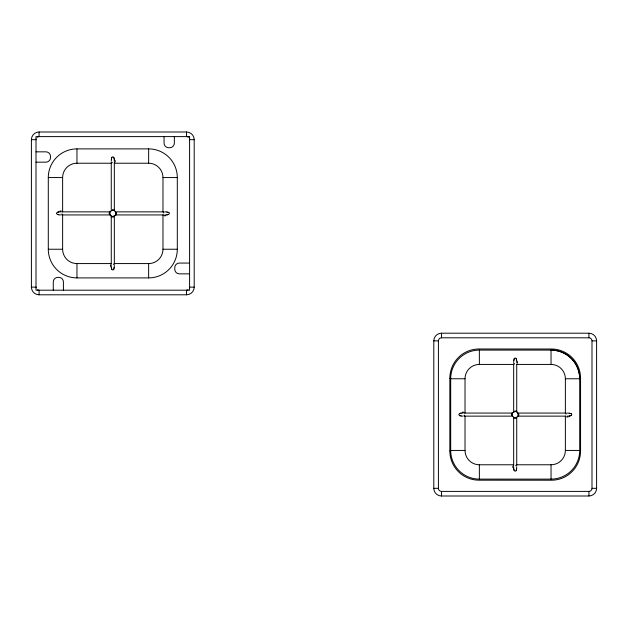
<?xml version="1.0" encoding="UTF-8"?>
<svg xmlns="http://www.w3.org/2000/svg" width="628" height="628" viewBox="0 0 628 628"><rect width="100%" height="100%" fill="white"/><g stroke="black" fill="none" stroke-linecap="round" stroke-linejoin="round"><path stroke-width="0.94" d="M111.266 162.424L111.266 210.741A3.069 3.069 0 0 0 111.266 216.063L111.266 264.427M114.335 264.427L114.335 216.063M513.665 363.573L513.665 411.937A3.069 3.069 0 0 0 513.665 417.259L513.665 465.623M516.734 465.356L516.734 417.259M111.274 161.31L111.384 159.316M114.327 265.487L114.225 267.489M513.673 362.513L513.775 360.511M516.726 466.69L516.616 468.684M113.943 268.713L113.911 268.815A2.983 2.771 29 0 1 113.715 269.208L113.652 269.294M514.057 359.287L514.089 359.185A2.983 2.771 29 0 1 514.285 358.792L514.348 358.706M111.949 157.502L111.886 157.597A2.983 2.771 29 0 0 111.698 157.981L111.658 158.083A4.985 4.459 57.8 0 0 111.556 158.711M516.051 470.498L516.114 470.403A2.983 2.771 29 0 0 516.302 470.019L516.342 469.917A4.985 4.459 57.8 0 0 516.444 469.289M168.61 214.313L168.516 214.368A3.14 2.92 65.8 0 1 168.218 214.509L168.116 214.548M571.009 415.508L570.915 415.563A3.14 2.92 65.8 0 1 570.616 415.705M111.384 210.678L112.804 210.325M114.202 216.134L112.875 216.472M513.783 411.874L515.196 411.528M516.601 417.33L515.196 417.675M57.383 212.295L57.486 212.256A4.985 4.577 43.1 0 1 58.074 212.029L58.294 212.044M459.884 413.452L459.782 413.491A3.14 2.92 65.8 0 0 459.484 413.632L458.793 414.731L459.892 415.752M570.616 415.705L570.514 415.744A4.985 4.577 43.1 0 1 569.926 415.971L569.706 415.956M58.718 211.981L60.712 211.871M166.883 214.823L164.889 214.933M461.117 413.177L463.111 413.067M569.282 416.019L567.288 416.129M39.077 131.998L186.524 131.998A7.677 7.677 0 0 1 194.201 139.675L194.201 287.122A7.677 7.677 0 0 1 186.524 294.799L39.077 294.799A7.677 7.677 0 0 1 31.4 287.122L31.4 139.675A7.677 7.677 0 0 1 39.077 131.998L39.077 136.606A3.069 3.069 0 0 0 37.162 137.281M31.4 139.675L36.008 139.675A3.069 3.069 0 0 1 36.086 138.992M194.201 139.675L189.593 139.675A3.069 3.069 0 0 0 189.381 138.56M76.961 148.891L148.64 148.891A28.668 28.668 0 0 1 177.308 177.567L177.308 249.238A28.668 28.668 0 0 1 148.64 277.906L76.961 277.906A28.668 28.668 0 0 1 48.293 249.238L48.293 177.567A28.668 28.668 0 0 1 76.961 148.891L76.961 163.225A14.334 14.334 0 0 0 62.627 177.567L62.627 211.864M36.008 151.843L45.915 151.843A4.608 4.608 0 0 1 50.523 156.451L50.523 157.557A4.608 4.608 0 0 1 45.915 162.165L36.008 162.165M76.961 163.225L111.266 163.225M114.335 163.225L148.64 163.225A14.334 14.334 0 0 1 162.974 177.567L177.308 177.567M48.293 177.567L62.627 177.567M61.772 211.864L110.143 211.864M115.458 211.864L163.829 211.864M163.829 214.933L115.458 214.933A1.476 0.667 -90 0 0 116.227 214.541A1.476 0.667 -90 0 0 116.368 212.947M110.143 214.933L61.772 214.933M48.293 249.238L62.627 249.238A14.334 14.334 0 0 0 76.961 263.572L111.266 263.572M148.64 277.906L148.64 263.572A14.334 14.334 0 0 0 162.974 249.238L177.308 249.238M189.593 263.069L179.38 263.069A4.608 4.608 0 0 0 174.772 267.677L174.772 269.247A4.608 4.608 0 0 0 179.38 273.855L189.593 273.855M114.335 263.572L148.64 263.572M31.4 287.122L36.008 287.122A3.069 3.069 0 0 0 36.086 287.805M194.201 287.122L189.593 287.122A3.069 3.069 0 0 1 189.381 288.244M441.476 333.201L588.923 333.201A7.677 7.677 0 0 1 596.6 340.878L596.6 488.325A7.677 7.677 0 0 1 588.923 496.002L441.476 496.002A7.677 7.677 0 0 1 433.799 488.325L433.799 340.878A7.677 7.677 0 0 1 441.476 333.201L441.476 337.809A3.069 3.069 0 0 0 438.407 340.878L438.407 488.325A3.069 3.069 0 0 0 441.476 491.394L588.923 491.394A3.069 3.069 0 0 0 591.992 488.325L591.992 340.878A3.069 3.069 0 0 0 588.923 337.809L441.476 337.809M433.799 340.878L438.407 340.878M591.992 340.878L596.6 340.878M479.36 350.094L551.039 350.094A28.668 28.668 0 0 1 579.707 378.762L579.707 450.433A28.668 28.668 0 0 1 551.039 479.109L479.36 479.109A28.668 28.668 0 0 1 450.692 450.433L450.692 378.762A28.668 28.668 0 0 1 479.36 350.094L479.36 364.428A14.334 14.334 0 0 0 465.026 378.762L465.026 413.067M479.36 364.428L513.665 364.428M516.734 364.428L551.039 364.428A14.334 14.334 0 0 1 565.373 378.762L579.707 378.762A28.668 28.668 0 0 0 551.039 350.094L551.039 364.428M450.692 378.762L465.026 378.762M517.857 413.067L566.228 413.067M464.171 413.067L512.542 413.067A1.476 0.667 -90 0 0 511.773 413.46A1.476 0.667 -90 0 0 511.632 415.053M464.335 416.136L512.542 416.136M517.857 416.136L565.961 416.136M450.692 450.433L465.026 450.433A14.334 14.334 0 0 0 479.36 464.775L513.665 464.775M551.039 479.109L551.039 464.775A14.334 14.334 0 0 0 565.373 450.433L579.707 450.433M516.734 464.775L551.039 464.775M433.799 488.325L438.407 488.325M591.992 488.325L596.6 488.325M164.889 211.871L166.883 211.981M60.712 214.933L58.71 214.823M567.288 413.067L569.282 413.177M463.111 416.129L461.101 416.019M168.116 212.256L168.218 212.295A2.983 2.771 -61 0 1 168.61 212.484L168.697 212.547M571.095 413.75L571.009 413.687A2.983 2.771 -61 0 0 570.616 413.499L570.514 413.452A4.985 4.459 -32.2 0 0 569.886 413.35M516.114 358.792L516.169 358.886A3.14 2.92 -24.2 0 1 516.31 359.185L516.342 359.287M514.285 470.403L514.23 470.309A3.14 2.92 -24.2 0 1 514.089 470.019L514.057 469.917M113.715 157.597L113.77 157.691A3.14 2.92 -24.2 0 1 113.911 157.981L113.943 158.083M111.886 269.208L111.831 269.114A3.14 2.92 -24.2 0 1 111.69 268.815L111.658 268.713M517.927 413.185L518.273 414.598A3.069 3.069 0 0 1 513.665 417.259M512.472 416.019L512.126 414.598M115.528 211.981L115.874 213.402A3.069 3.069 0 0 1 111.266 216.063M110.065 214.8L109.727 213.441M516.616 360.511L516.726 362.513M513.775 468.684L513.673 466.69M114.225 159.316L114.327 161.31M111.384 267.489L111.274 265.487M114.335 162.377L114.335 210.741M588.923 333.201L588.923 337.809M588.923 491.394L588.923 496.002M580.562 378.166L580.562 451.03M565.373 378.762L565.373 413.067M565.373 416.136L565.373 450.433M516.734 363.95L516.734 411.937A1.476 0.667 0 0 0 516.342 411.175A1.476 0.667 0 0 0 514.748 411.034M479.36 464.775L479.36 479.109M465.026 416.136L465.026 450.433M449.836 378.166L449.836 451.03M441.476 491.394L441.476 496.002M186.524 131.998L186.524 136.606A3.069 3.069 0 0 1 188.439 137.281M186.524 294.799L186.524 290.191A3.069 3.069 0 0 0 188.062 289.783M174.341 136.606L174.341 143.113A4.608 4.608 0 0 1 169.733 147.721L168.665 147.721A4.608 4.608 0 0 1 164.057 143.113L164.057 136.606M162.974 177.567L162.974 211.864M162.974 214.933L162.974 249.238M148.64 148.891L148.64 163.225M76.961 263.572L76.961 277.906M63.412 290.191L63.412 281.98A4.608 4.608 0 0 0 58.804 277.372L57.878 277.372A4.608 4.608 0 0 0 53.27 281.98L53.27 290.191M62.627 214.933L62.627 249.238M39.077 294.799L39.077 290.191A3.069 3.069 0 0 1 37.547 289.783M111.266 210.741A3.069 3.069 0 0 1 115.874 213.402M112.349 209.831A1.476 0.667 0 0 1 113.943 209.972A1.476 0.667 0 0 1 114.28 210.694M109.233 213.85A1.476 0.667 -90 0 1 109.374 212.264A1.476 0.667 -90 0 1 110.088 211.919M113.739 216.856A1.452 0.659 0 0 1 111.839 216.958A1.452 0.659 0 0 1 111.352 216.118M163.398 212.759A13.259 0.848 -0.2 0 1 163.916 212.759M166.852 212.083A7.544 6.084 -17.1 0 1 167.268 212.146M167.488 212.154A4.985 4.459 -32.2 0 1 168.092 212.311M168.806 212.366A1.17 1.083 -77.4 0 1 168.657 214.431M168.139 214.595A4.985 4.577 43.1 0 1 167.527 214.776M167.346 214.862A7.544 6.288 20.1 0 1 166.915 214.925M165.776 215.749A13.259 2.575 0.9 0 1 164.222 215.773M113.44 263.995A13.259 0.848 89.8 0 1 113.44 264.521M114.115 267.45A7.544 6.084 72.9 0 1 114.061 267.866M114.045 268.093A4.985 4.459 57.8 0 1 113.896 268.69M113.841 269.404A1.17 1.083 12.6 0 1 111.768 269.255M111.611 268.737A4.985 4.577 -46.9 0 1 111.423 268.132M111.344 267.944A7.544 6.288 -69.9 0 1 111.274 267.52M110.457 266.382A13.259 2.575 -89.1 0 1 110.434 264.828M112.161 162.801A13.259 0.848 89.8 0 1 112.161 162.283M111.486 159.347A7.544 6.084 72.9 0 1 111.549 158.939M111.76 157.4A1.17 1.083 12.6 0 1 113.833 157.549M113.998 158.06A4.985 4.577 -46.9 0 1 114.178 158.672M114.257 158.86A7.544 6.288 -69.9 0 1 114.327 159.284M115.152 160.423A13.259 2.575 -89.1 0 1 115.167 161.977M62.203 214.046A13.259 0.856 -0.2 0 1 61.677 214.046M58.742 214.713A7.505 6.06 -17.3 0 1 58.325 214.658M58.106 214.65A4.977 4.451 -32.4 0 1 57.517 214.493L56.394 213.528L57.085 212.437A3.14 2.92 65.8 0 1 57.383 212.295M58.263 211.942A7.544 6.288 20.1 0 1 58.687 211.871M59.825 211.055A13.259 2.575 0.9 0 1 61.379 211.032M513.665 411.937A3.069 3.069 0 0 1 518.273 414.598M518.767 414.15A1.476 0.667 -90 0 1 518.626 415.736A1.476 0.667 -90 0 1 517.912 416.081M516.138 418.052A1.452 0.659 0 0 1 514.238 418.154A1.452 0.659 0 0 1 513.751 417.314M565.797 413.962A13.259 0.848 -0.2 0 1 566.315 413.962M569.251 413.287A7.544 6.084 -17.1 0 1 569.667 413.342M571.197 413.562A1.17 1.083 -77.4 0 1 571.056 415.626M569.737 416.058A7.544 6.288 20.1 0 1 569.313 416.129M568.175 416.945A13.259 2.575 0.9 0 1 566.621 416.968M515.839 465.199A13.259 0.848 89.8 0 1 515.839 465.717M516.514 468.653A7.544 6.084 72.9 0 1 516.452 469.061M516.24 470.6A1.17 1.083 12.6 0 1 514.167 470.45M514.002 469.94A4.985 4.577 -46.9 0 1 513.822 469.328M513.743 469.14A7.544 6.288 -69.9 0 1 513.673 468.716M512.848 467.577A13.259 2.575 -89.1 0 1 512.833 466.023M514.56 364.005A13.259 0.848 89.8 0 1 514.56 363.479M513.885 360.55A7.544 6.084 72.9 0 1 513.94 360.134M513.955 359.907A4.985 4.459 57.8 0 1 514.104 359.31M514.159 358.596A1.17 1.083 12.6 0 1 516.232 358.745M516.389 359.263A4.985 4.577 -46.9 0 1 516.577 359.868M516.656 360.056A7.544 6.288 -69.9 0 1 516.726 360.48M517.543 361.618A13.259 2.575 -89.1 0 1 517.566 363.172M464.602 415.241A13.259 0.856 -0.2 0 1 464.076 415.241M461.14 415.909A7.505 6.06 -17.3 0 1 460.724 415.854M460.505 415.846A4.977 4.451 -32.4 0 1 459.916 415.697M459.861 413.405A4.985 4.577 43.1 0 1 460.473 413.224M460.654 413.138A7.544 6.288 20.1 0 1 461.085 413.075M462.224 412.251A13.259 2.575 0.9 0 1 463.778 412.227M449.868 378.166A29.1 29.1 0 0 1 478.889 348.987L551.51 349.019A29.1 29.1 0 0 1 580.531 378.166M580.531 451.03A29.1 29.1 0 0 1 551.51 480.216L478.889 480.177A29.1 29.1 0 0 1 449.868 451.03M189.593 136.606L36.008 136.606L36.008 290.191L189.593 290.191L189.593 136.606"/></g></svg>
